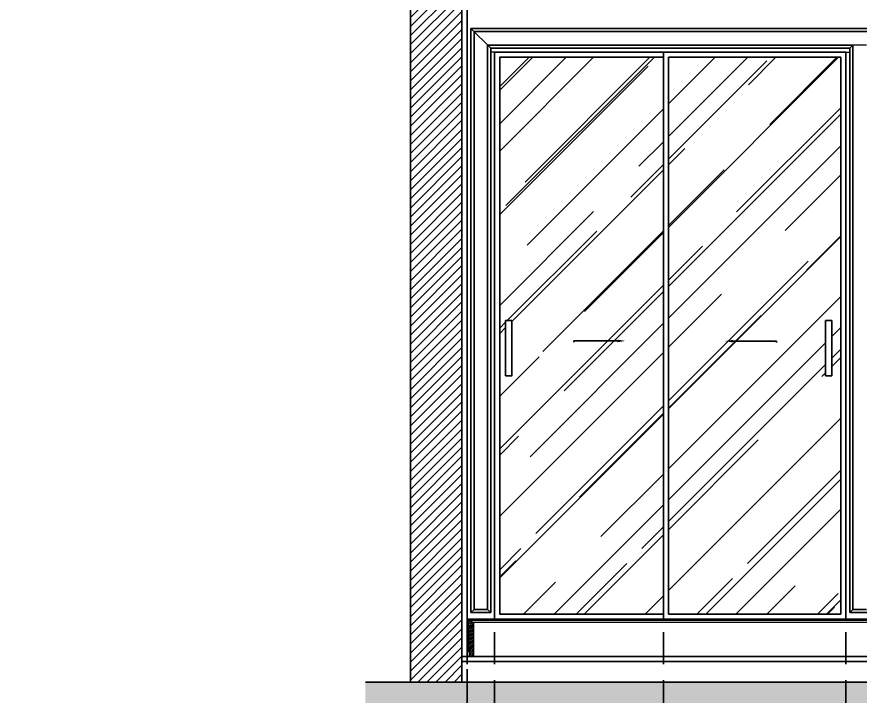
# Model space of a CAD drawing. Header units: inches. Extents: x -12478 to 399182, y -23212 to 525552.
# Drawn here: x 60281 to 63565, y -9233 to -6588 of the extents above; entities that cross this region are included whole.
import ezdxf
from ezdxf import colors
from ezdxf.entities.mleader import LeaderData, LeaderLine
from ezdxf.math import Vec2, Vec3

# ---------------------------------------------------------------- set-up
doc = ezdxf.new("R2010")
doc.units = ezdxf.units.IN
doc.header["$LTSCALE"] = 1000
doc.header["$MEASUREMENT"] = 0
for name, pattern in [('DASHED', [0.75, 0.5, -0.25]), ('HIDDEN', [0.375, 0.25, -0.125]), ('HIDDEN2', [0.1875, 0.125, -0.0625])]:
    doc.linetypes.add(name, pattern=pattern)
for name, color, linetype, lineweight in [('05 Menuiserie Vue', 4, 'Continuous', 25), ('06 Menuiserie Coupe', 113, 'Continuous', 25), ('10 Décors et Achures', 54, 'Continuous', 5), ('A-FLOR-TILE', 8, 'Continuous', 9), ('Built-in', 253, 'HIDDEN', 0), ('Sanitaire', 253, 'Continuous', 0)]:
    doc.layers.add(name, color=color, linetype=linetype, lineweight=lineweight)
for name, color, linetype in [('A-DIM', 9, 'Continuous'), ('A-Hidden', 8, 'HIDDEN'), ('CQ SPOT DETAILS', 40, 'Continuous'), ('Layer1', 1, 'Continuous'), ('Layer3', 3, 'Continuous'), ('Layer7', 8, 'Continuous')]:
    doc.layers.add(name, color=color, linetype=linetype)
doc.styles.get("Standard").update_dxf_attribs({"font": 'arial.ttf'})
doc.styles.add('ZZ-Dim All', font='romans.shx', dxfattribs={"width": 0.8})
doc.dimstyles.new('DIM-100', dxfattribs={"dimscale": 50, "dimtxt": 1.25, "dimasz": 1, "dimexe": 1, "dimexo": 1, "dimgap": 0.6, "dimtad": 1, "dimdec": 0, "dimrnd": 5, "dimdsep": 46, "dimtxsty": 'ZZ-Dim All', "dimblk1": 'ARCHTICK', "dimblk2": 'ARCHTICK', "dimsah": 1, "dimcen": 1, "dimdle": 1, "dimclrd": 256, "dimclre": 8, "dimclrt": 256, "dimazin": 2, "dimtfac": 1, "dimtdec": 0, "dimtix": 1, "dimtmove": 2, "dimatfit": 2, "dimfxl": 0.1, "dimtolj": 1, "dimtzin": 0, "dimlwd": -1, "dimlwe": -1, "dimarcsym": 0})
pattern_1 = [(45, (-5992.02, 6159.27), (212.132, 565.6854), [3750, -500, 1250, -250]), (45, (-5845.3, 6482.77), (-411.8897, 58.3363), [750, -82.5, 1500, -187.5]), (45, (-6053.89, 6397.92), (800.79843, 1037.6792), [2000, -350, 1000, -250])]

# ---------------------------------------------------------------- blocks, each defined once
blk = doc.blocks.new('_ARCHTICK')
at = {"color": 0, "linetype": 'ByBlock', "const_width": 0.15}
blk.add_lwpolyline([(-0.5, -0.5), (0.5, 0.5)], dxfattribs=at)
blk = doc.blocks.new('*D806')
at = {"layer": 'A-DIM', "color": 8, "linetype": 'HIDDEN2', "transparency": 16777216}
for p, q in [((62034.6, -9128.1), (62034.6, -9813.8)), ((65092.5, -9128.1), (65092.5, -9813.8))]:
    blk.add_line(p, q, dxfattribs=at)
at = {"layer": 'A-DIM', "transparency": 16777216}
blk.add_line((61984.6, -9763.8), (65142.5, -9763.8), dxfattribs=at)
at = {"layer": 'Defpoints', "color": 0, "transparency": 16777216}
for p in [(62034.6, -9078.1, 0), (65092.5, -9078.1, 0), (65092.5, -9763.8)]:
    blk.add_point(p, dxfattribs=at)
at = {"layer": 'A-DIM', "transparency": 16777216, "xscale": 50, "yscale": 50, "zscale": 50, "rotation": 180}
blk.add_blockref('_ARCHTICK', (62034.6, -9763.8), dxfattribs=at)
at = {"layer": 'A-DIM', "transparency": 16777216, "xscale": 50, "yscale": 50, "zscale": 50}
blk.add_blockref('_ARCHTICK', (65092.5, -9763.8), dxfattribs=at)
at = {"layer": 'A-DIM', "color": 3, "transparency": 16777216, "insert": (63563.5, -9703.8), "char_height": 60, "attachment_point": 5, "style": 'ZZ-Dim All'}
blk.add_mtext('\\A1;3060', dxfattribs=at)
blk = doc.blocks.new('*D807')
at = {"layer": 'A-DIM', "color": 8, "linetype": 'HIDDEN2', "transparency": 16777216}
for p, q in [((62034.6, -8983.1), (62034.6, -9632)), ((62141.6, -8983.1), (62141.6, -9632))]:
    blk.add_line(p, q, dxfattribs=at)
at = {"layer": 'A-DIM', "transparency": 16777216}
for p, q in [((62034.6, -9582), (61984.6, -9582)), ((62034.6, -9582), (62141.6, -9582)), ((62141.6, -9582), (62191.6, -9582))]:
    blk.add_line(p, q, dxfattribs=at)
at = {"layer": 'Defpoints', "color": 0, "transparency": 16777216}
for p in [(62034.6, -8933.1), (62141.6, -8933.1), (62141.6, -9582)]:
    blk.add_point(p, dxfattribs=at)
at = {"layer": 'A-DIM', "transparency": 16777216, "xscale": 50, "yscale": 50, "zscale": 50}
blk.add_blockref('_ARCHTICK', (62034.6, -9582), dxfattribs=at)
at = {"layer": 'A-DIM', "transparency": 16777216, "xscale": 50, "yscale": 50, "zscale": 50, "rotation": 180}
blk.add_blockref('_ARCHTICK', (62141.6, -9582), dxfattribs=at)
at = {"layer": 'A-DIM', "color": 3, "transparency": 16777216, "insert": (62088.1, -9522), "char_height": 60, "attachment_point": 5, "style": 'ZZ-Dim All'}
blk.add_mtext('\\A1;105', dxfattribs=at)
blk = doc.blocks.new('*D808')
at = {"layer": 'A-DIM', "color": 8, "linetype": 'HIDDEN2', "transparency": 16777216}
for p, q in [((62141.6, -8983.1), (62141.6, -9632)), ((62799.1, -8983.1), (62799.1, -9632))]:
    blk.add_line(p, q, dxfattribs=at)
at = {"layer": 'A-DIM', "transparency": 16777216}
blk.add_line((62091.6, -9582), (62849.1, -9582), dxfattribs=at)
at = {"layer": 'Defpoints', "color": 0, "transparency": 16777216}
for p in [(62141.6, -8933.1), (62799.1, -8933.1), (62799.1, -9582)]:
    blk.add_point(p, dxfattribs=at)
at = {"layer": 'A-DIM', "transparency": 16777216, "xscale": 50, "yscale": 50, "zscale": 50, "rotation": 180}
blk.add_blockref('_ARCHTICK', (62141.6, -9582), dxfattribs=at)
at = {"layer": 'A-DIM', "transparency": 16777216, "xscale": 50, "yscale": 50, "zscale": 50}
blk.add_blockref('_ARCHTICK', (62799.1, -9582), dxfattribs=at)
at = {"layer": 'A-DIM', "color": 3, "transparency": 16777216, "insert": (62470.3, -9522), "char_height": 60, "attachment_point": 5, "style": 'ZZ-Dim All'}
blk.add_mtext('\\A1;655', dxfattribs=at)
blk = doc.blocks.new('*D809')
at = {"layer": 'A-DIM', "color": 8, "linetype": 'HIDDEN2', "transparency": 16777216}
for p, q in [((62799.1, -8983.1), (62799.1, -9632)), ((63510, -8983.1), (63510, -9632))]:
    blk.add_line(p, q, dxfattribs=at)
at = {"layer": 'A-DIM', "transparency": 16777216}
blk.add_line((62749.1, -9582), (63560, -9582), dxfattribs=at)
at = {"layer": 'Defpoints', "color": 0, "transparency": 16777216}
for p in [(62799.1, -8933.1), (63510, -8933.1), (63510, -9582)]:
    blk.add_point(p, dxfattribs=at)
at = {"layer": 'A-DIM', "transparency": 16777216, "xscale": 50, "yscale": 50, "zscale": 50, "rotation": 180}
blk.add_blockref('_ARCHTICK', (62799.1, -9582), dxfattribs=at)
at = {"layer": 'A-DIM', "transparency": 16777216, "xscale": 50, "yscale": 50, "zscale": 50}
blk.add_blockref('_ARCHTICK', (63510, -9582), dxfattribs=at)
at = {"layer": 'A-DIM', "color": 3, "transparency": 16777216, "insert": (63154.5, -9522), "char_height": 60, "attachment_point": 5, "style": 'ZZ-Dim All'}
blk.add_mtext('\\A1;710', dxfattribs=at)
blk = doc.blocks.new('*D810')
at = {"layer": 'A-DIM', "color": 8, "linetype": 'HIDDEN2', "transparency": 16777216}
for p, q in [((63510, -8983.1), (63510, -9632)), ((63617, -8983.1), (63617, -9632))]:
    blk.add_line(p, q, dxfattribs=at)
at = {"layer": 'A-DIM', "transparency": 16777216}
for p, q in [((63510, -9582), (63460, -9582)), ((63510, -9582), (63617, -9582)), ((63617, -9582), (63667, -9582))]:
    blk.add_line(p, q, dxfattribs=at)
at = {"layer": 'Defpoints', "color": 0, "transparency": 16777216}
for p in [(63510, -8933.1), (63617, -8933.1), (63617, -9582)]:
    blk.add_point(p, dxfattribs=at)
at = {"layer": 'A-DIM', "transparency": 16777216, "xscale": 50, "yscale": 50, "zscale": 50}
blk.add_blockref('_ARCHTICK', (63510, -9582), dxfattribs=at)
at = {"layer": 'A-DIM', "transparency": 16777216, "xscale": 50, "yscale": 50, "zscale": 50, "rotation": 180}
blk.add_blockref('_ARCHTICK', (63617, -9582), dxfattribs=at)
at = {"layer": 'A-DIM', "color": 3, "transparency": 16777216, "insert": (63563.5, -9522), "char_height": 60, "attachment_point": 5, "style": 'ZZ-Dim All'}
blk.add_mtext('\\A1;105', dxfattribs=at)

msp = doc.modelspace()

# ---------------------------------------------------------------- hatches: boundary and pattern name
at = {"layer": '10 Décors et Achures'}
h = msp.add_hatch(dxfattribs=at)
h.set_pattern_fill('ANSI31', color=256, scale=40, angle=180, style=0)
h.set_pattern_definition([(225, (230.8526, -9.513), (3.5355339, -3.5355339), [])])
edge = h.paths.add_edge_path()
edge.add_line((62034.6, -8955.6), (62039.6, -8955.6))
edge.add_line((62039.6, -8955.6), (62039.6, -9058.8))
edge.add_line((62039.6, -9058.8), (62044.6, -9058.8))
edge.add_line((62044.6, -9058.8), (62044.6, -9078.1))
edge.add_line((62044.6, -9078.1), (62059.6, -9078.1))
edge.add_line((62059.6, -9078.1), (62059.6, -8945.6))
edge.add_line((62059.6, -8945.6), (62054.6, -8945.6))
edge.add_arc((62047.1, -8945.6), 7.5, 360, 450)
edge.add_line((62047.1, -8938.1), (62047.1, -8933.1))
edge.add_line((62047.1, -8933.1), (62034.6, -8933.1))
edge.add_line((62034.6, -8933.1), (62034.6, -8955.6))
at = {"layer": 'Layer7'}
h = msp.add_hatch(dxfattribs=at)
h.set_pattern_fill('ANSI31', color=256, scale=200, style=0)
h.set_pattern_definition([(45, (14902.261, 1298.618), (-17.67767, 17.67767), [])])
h.paths.add_polyline_path([(62014.6, -9178.1), (61814.5, -9178.1), (61814.5, -4928.6), (62014.6, -4928.6)])
h = msp.add_hatch(dxfattribs=at)
h.set_pattern_fill('AR-CONC', color=256, scale=10, style=0)
h.set_pattern_definition([(50, (-1024.04, 6159.27), (71.72602, -6.275213), [7.5, -82.5]), (355, (-1024.04, 6159.27), (-13.87513, 75.21921), [6, -66]), (100.45144, (-1018.06, 6158.746), (57.850885, 68.944), [6.37402, -70.11421]), (46.1842, (-1024.04, 6179.27), (106.72413, -16.55193), [11.25, -123.75]), (96.63564, (-1015.15, 6177.89), (93.4662, 97.41186), [9.56103, -105.17138]), (351.18416, (-1024.04, 6179.27), (93.4662, 97.41186), [9, -99]), (21, (-1014.04, 6174.27), (59.690705, -40.26189), [7.5, -82.5]), (326, (-1014.04, 6174.27), (24.33153, 72.515005), [6, -66]), (71.45144, (-1009.065, 6170.914), (84.02224, 32.253115), [6.37402, -70.11421]), (37.5, (-1024.04, 6159.27), (1.215986, 33.289385), [0, -65.2, 0, -67, 0, -66.25]), (7.5, (-1024.04, 6159.27), (26.306954, 39.441171), [0, -38.2, 0, -63.7, 0, -25.25]), (327.5, (-1046.34, 6159.27), (53.382244, -2.255487), [0, -25, 0, -78, 0, -103.5]), (317.5, (-1056.34, 6159.27), (58.318617, 10.010498), [0, -32.5, 0, -51.8, 0, -73.5])])
h.paths.add_polyline_path([(61638.7, -9178.1), (61638.7, -9378.1), (65469.8, -9378.1), (65469.8, -9178.1)])
at = {"layer": 'Sanitaire'}
h = msp.add_hatch(dxfattribs=at)
h.set_pattern_fill('AR-RROOF', color=8, scale=250, angle=45)
h.set_pattern_definition(pattern_1)
h.paths.add_polyline_path([(62799.1, -6745.1), (62161.6, -6745.1), (62161.6, -8913.1), (62799.1, -8913.1)])
h.paths.add_polyline_path([(62209.2, -7770.4), (62209.2, -7985.3), (62184.8, -7985.3), (62184.8, -7770.4)], flags=16)
h = msp.add_hatch(dxfattribs=at)
h.set_pattern_fill('AR-RROOF', color=8, scale=250, angle=45)
h.set_pattern_definition(pattern_1)
h.paths.add_polyline_path([(63490, -6745.1), (62819.1, -6745.1), (62819.1, -8913.1), (63490, -8913.1)])
h.paths.add_polyline_path([(63430.6, -7770.4), (63454.9, -7770.4), (63454.9, -7985.3), (63430.6, -7985.3)], flags=16)

# ---------------------------------------------------------------- linework, layer by layer
at = {"layer": '05 Menuiserie Vue'}
for p, q in [((65077.5, -6633.1), (62049.6, -6633.1)), ((62049.6, -8907.1), (62049.6, -6633.1)), ((65065.5, -6645.1), (62061.6, -6645.1)), ((62061.6, -8895.1), (62061.6, -6645.1)), ((63537, -6698.1), (62114.6, -6698.1)), ((62114.6, -8895.1), (62114.6, -6698.1)), ((63537, -8895.1), (63537, -6698.1)), ((62034.6, -8933.1), (62034.6, -6725.1)), ((62126.6, -6710.1), (63525, -6710.1)), ((62126.6, -8907.1), (62126.6, -6710.1)), ((63510, -6725.1), (62141.6, -6725.1)), ((62141.6, -8933.1), (62141.6, -6725.1)), ((63510, -8933.1), (63510, -6725.1)), ((63525, -8907.1), (63525, -6710.1)), ((62061.6, -8895.1), (62114.6, -8895.1)), ((63590, -8895.1), (63537, -8895.1)), ((62049.6, -8907.1), (62126.6, -8907.1)), ((63602, -8907.1), (63525, -8907.1)), ((65079.8, -8933.1), (62034.6, -8933.1))]:
    msp.add_line(p, q, dxfattribs=at)
at = {"layer": '05 Menuiserie Vue', "lineweight": 5}
for p, q in [((62126.6, -6710.1), (62049.6, -6633.1)), ((62049.6, -6633.1), (62126.6, -6710.1)), ((63525, -6710.1), (63537, -6698.1)), ((63590, -6698.1), (63537, -6698.1)), ((62141.6, -6725.1), (62126.6, -6725.1)), ((62141.6, -6725.1), (62126.6, -6725.1)), ((63510, -6725.1), (63525, -6725.1)), ((62049.6, -8907.1), (62061.6, -8895.1)), ((62126.6, -8907.1), (62114.6, -8895.1)), ((63525, -8907.1), (63537, -8895.1)), ((63563.5, -8933.1), (63563.5, -8938.1))]:
    msp.add_line(p, q, dxfattribs=at)
at = {"layer": '06 Menuiserie Coupe'}
msp.add_lwpolyline([(62034.6, -8955.6), (62039.6, -8955.6), (62039.6, -9058.8), (62044.6, -9058.8), (62044.6, -9078.1), (62059.6, -9078.1), (62059.6, -8945.6), (62054.6, -8945.6, 0.414214), (62047.1, -8938.1), (62047.1, -8933.1), (62034.6, -8933.1), (62034.6, -8955.6)], format="xyb", dxfattribs=at)
at = {"layer": 'A-FLOR-TILE'}
for p, q in [((65080, -8938.1, 0), (62047.1, -8938.1, 0)), ((65072.5, -8945.6, 0), (62054.6, -8945.6, 0))]:
    msp.add_line(p, q, dxfattribs=at)
at = {"layer": 'A-Hidden', "linetype": 'DASHED', "lineweight": 0, "ltscale": 10}
msp.add_line((67444.5, -9078.1, 0), (60281.4, -9078.1, 0), dxfattribs=at)
at = {"layer": 'CQ SPOT DETAILS', "color": 1}
for points in [[(62852.6, -8933.1), (62141.6, -8933.1), (62141.6, -6725.1), (62852.6, -6725.1)], [(62799.1, -8913.1), (62161.6, -8913.1), (62161.6, -6745.1), (62799.1, -6745.1)]]:
    msp.add_lwpolyline(points, dxfattribs=at)
for points in [[(63510, -6725.1), (62799.1, -6725.1), (62799.1, -8933.1), (63510, -8933.1)], [(63490, -6745.1), (62819.1, -6745.1), (62819.1, -8913.1), (63490, -8913.1)]]:
    msp.add_lwpolyline(points, close=True, dxfattribs=at)
at = {"layer": 'CQ SPOT DETAILS', "color": 8}
for points in [[(62209.2, -7770.4), (62184.8, -7770.4), (62184.8, -7985.3), (62209.2, -7985.3)], [(63454.9, -7770.4), (63430.6, -7770.4), (63430.6, -7985.3), (63454.9, -7985.3)]]:
    msp.add_lwpolyline(points, close=True, dxfattribs=at)
at = {"layer": 'Layer1'}
for p, q in [((62014.6, -9078.1, 0), (65112.5, -9078.1, 0)), ((62014.6, -9098.1, 0), (65112.5, -9098.1, 0))]:
    msp.add_line(p, q, dxfattribs=at)
at = {"layer": 'Layer3'}
for p, q in [((61814.5, -4728.6, 0), (61814.5, -9178.1, 0)), ((62014.6, -4928.6, 0), (62014.6, -9178.1, 0)), ((62034.6, -4928.6, 0), (62034.6, -9078.6, 0)), ((65458.6, -9178.1), (61638.7, -9178.1))]:
    msp.add_line(p, q, dxfattribs=at)

# ---------------------------------------------------------------- dimensions: what is measured, and where the dimension line sits
at = {"layer": 'A-DIM'}
for base, p1, p2, picture, middle in [((62141.6, -9582), (62034.6, -8933.1), (62141.6, -8933.1), '*D807', (62088.1, -9522)), ((65092.5, -9763.8), (62034.6, -9078.1, 0), (65092.5, -9078.1, 0), '*D806', (63563.5, -9703.8))]:
    dim = msp.add_linear_dim(base=base, p1=p1, p2=p2, dimstyle='DIM-100', override={"dimtxt": 1.2, "dimclrt": 3}, dxfattribs=at)
    dim.commit()
    dim.dimension.update_dxf_attribs({"geometry": picture, "text_midpoint": middle})
at = {"layer": 'A-DIM', "color": 8}
for base, p1, p2, picture, middle in [((62799.0587, -9581.9976), (62141.5939, -8933.1301), (62799.0587, -8933.1301), '*D808', (62470.3263, -9521.9976)), ((63510, -9582), (62799.1, -8933.1), (63510, -8933.1), '*D809', (63154.5, -9522)), ((63617, -9582), (63510, -8933.1), (63617, -8933.1), '*D810', (63563.5, -9522))]:
    dim = msp.add_linear_dim(base=base, p1=p1, p2=p2, dimstyle='DIM-100', override={"dimtxt": 1.2, "dimclrt": 3}, dxfattribs=at)
    dim.commit()
    dim.dimension.update_dxf_attribs({"geometry": picture, "text_midpoint": middle})

# ---------------------------------------------------------------- leaders
at = {"layer": 'Built-in', "linetype": 'HIDDEN2', "ltscale": 0.4}
ml = msp.add_multileader_mtext('Standard', dxfattribs=at)
ml.set_content('', color=3)
ml.set_leader_properties(color=1)
ml.build(insert=Vec2(0, 0))
ml.multileader.update_dxf_attribs({"dogleg_length": 5, "arrow_head_size": 30})
ctx = ml.context
ctx.base_point, ctx.char_height, ctx.arrow_head_size, ctx.landing_gap_size, ctx.plane_origin, ctx.plane_x_axis, ctx.plane_y_axis = Vec3(62450.3, -7854.8), 5, 30, 1, Vec3(62650.9, -7849.8), Vec3(0, -1), Vec3(1, 0)
notes = []
notes.append((ctx, [(0, (1, 1, 0), (62450.3, -7849.8), (0, -1), 5, [(0, [(62650.9, -7849.8)], 0, [])])]))
ctx.mtext.insert, ctx.mtext.text_direction, ctx.mtext.rotation, ctx.mtext.flow_direction = Vec3(62452.8, -7855.8), Vec3(0, -1), 4.712389, 5
ml = msp.add_multileader_mtext('Standard', dxfattribs=at)
ml.set_content('', color=3)
ml.set_leader_properties(color=1)
ml.build(insert=Vec2(0, 0))
ml.multileader.update_dxf_attribs({"dogleg_length": 5, "arrow_head_size": 30})
ctx = ml.context
ctx.base_point, ctx.char_height, ctx.arrow_head_size, ctx.landing_gap_size, ctx.plane_origin, ctx.plane_x_axis, ctx.plane_y_axis = Vec3(63239.1, -7855.6), 5, 30, 1, Vec3(63038.4, -7850.6), Vec3(0, -1), Vec3(1, 0)
notes.append((ctx, [(0, (1, 1, 0), (63239.1, -7850.6), (0, -1), 5, [(0, [(63038.4, -7850.6)], 0, [])])]))
ctx.mtext.insert, ctx.mtext.text_direction, ctx.mtext.rotation, ctx.mtext.flow_direction = Vec3(63241.6, -7856.6), Vec3(0, -1), 4.712389, 5
for ctx, leaders in notes:
    for number, flags, end, landing, length, lines in leaders:
        leader = LeaderData()
        leader.index, (leader.has_last_leader_line, leader.has_dogleg_vector, leader.attachment_direction) = number, flags
        leader.last_leader_point, leader.dogleg_vector, leader.dogleg_length = Vec3(end), Vec3(landing), length
        for number, points, colour, breaks in lines:
            line = LeaderLine()
            line.index, line.vertices, line.color, line.breaks = number, Vec3.list(points), colors.encode_raw_color(colour), breaks
            leader.lines.append(line)
        ctx.leaders.append(leader)

doc.saveas('drawing.dxf')
